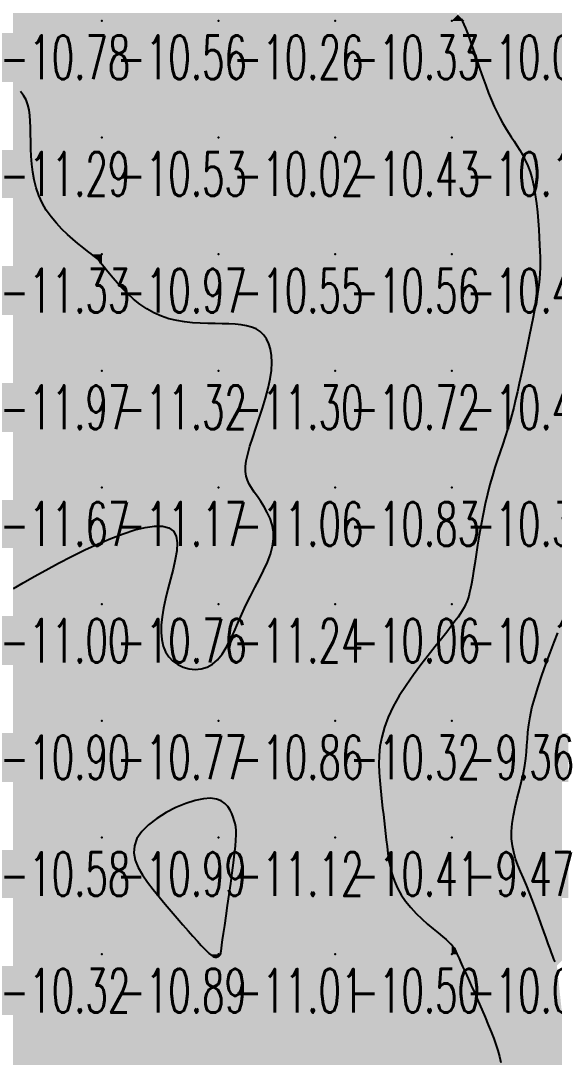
# Model space of a CAD drawing. Header units: millimetres. Extents: x 88261 to 90953, y 390274 to 392322.
# Drawn here: x 89913.3 to 89959, y 391308.4 to 391397.2 of the extents above; entities that cross this region are included whole.
import ezdxf
from ezdxf.enums import TextEntityAlignment as Align

# ---------------------------------------------------------------- set-up
doc = ezdxf.new("R2010")
doc.units = ezdxf.units.MM
doc.header["$LTSCALE"] = 25
for name, color, linetype in [('CN_03_00', 7, 'Continuous'), ('CN_04_00', 242, 'Continuous'), ('COTEAlt', 7, 'Continuous'), ('TN_COLORIAGE', 7, 'Continuous')]:
    doc.layers.add(name, color=color, linetype=linetype)
doc.styles.add('Simplex 1.0', font='Simplex.shx', dxfattribs={"width": 0.99, "height": 2.5})
doc.styles.get("Standard").update_dxf_attribs({"font": 'times.ttf'})

# ---------------------------------------------------------------- blocks, each defined once
blk = doc.blocks.new('COTE')
at = {"color": 0}
blk.add_point((0, 0), dxfattribs=at)
at = {"layer": 'COTEAlt'}
blk.add_attdef('ALT', text='', height=3.75, dxfattribs=at).set_placement((1.25, -1.25), align=Align.TOP_LEFT)

msp = doc.modelspace()

# ---------------------------------------------------------------- linework, layer by layer
at = {"layer": 'CN_03_00', "flags": 128}
for points, elevation in [([(89912.656, 391348.59), (89913.485, 391349.072), (89914.423, 391349.605), (89915.445, 391350.172), (89916.529, 391350.756), (89917.651, 391351.337), (89918.789, 391351.898), (89919.92, 391352.42), (89921.02, 391352.888), (89922.072, 391353.286), (89923.058, 391353.603), (89923.96, 391353.825), (89924.762, 391353.939), (89925.445, 391353.934), (89925.991, 391353.795), (89926.384, 391353.511), (89926.613, 391353.075), (89926.698, 391352.505), (89926.666, 391351.828), (89926.543, 391351.068), (89926.358, 391350.251), (89926.137, 391349.402), (89925.906, 391348.546), (89925.694, 391347.709), (89925.523, 391346.912), (89925.402, 391346.162), (89925.336, 391345.459), (89925.328, 391344.807), (89925.384, 391344.207), (89925.508, 391343.661), (89925.705, 391343.172), (89925.98, 391342.741), (89926.333, 391342.371), (89926.752, 391342.07), (89927.22, 391341.844), (89927.722, 391341.7), (89928.24, 391341.647), (89928.759, 391341.692), (89929.263, 391341.842), (89929.734, 391342.105), (89930.161, 391342.484), (89930.55, 391342.967), (89930.909, 391343.538), (89931.249, 391344.181), (89931.578, 391344.88), (89931.907, 391345.619), (89932.245, 391346.383), (89932.602, 391347.154), (89932.982, 391347.919), (89933.373, 391348.674), (89933.757, 391349.416), (89934.117, 391350.142), (89934.436, 391350.851), (89934.696, 391351.538), (89934.88, 391352.203), (89934.97, 391352.841), (89934.956, 391353.452), (89934.85, 391354.034), (89934.67, 391354.585), (89934.434, 391355.105), (89934.162, 391355.594), (89933.872, 391356.049), (89933.581, 391356.47), (89933.309, 391356.856), (89933.072, 391357.21), (89932.875, 391357.544), (89932.723, 391357.877), (89932.619, 391358.224), (89932.566, 391358.604), (89932.569, 391359.033), (89932.631, 391359.528), (89932.756, 391360.105), (89932.944, 391360.777), (89933.18, 391361.528), (89933.45, 391362.338), (89933.734, 391363.186), (89934.016, 391364.052), (89934.279, 391364.914), (89934.506, 391365.754), (89934.679, 391366.549), (89934.785, 391367.282), (89934.824, 391367.951), (89934.799, 391368.556), (89934.712, 391369.095), (89934.568, 391369.571), (89934.368, 391369.982), (89934.117, 391370.329), (89933.816, 391370.612), (89933.47, 391370.832), (89933.08, 391370.996), (89932.649, 391371.113), (89932.179, 391371.192), (89931.672, 391371.24), (89931.131, 391371.266), (89930.559, 391371.279), (89929.956, 391371.287), (89929.326, 391371.298), (89928.676, 391371.322), (89928.012, 391371.366), (89927.339, 391371.44), (89926.666, 391371.552), (89925.999, 391371.71), (89925.343, 391371.925), (89924.707, 391372.203), (89924.095, 391372.55), (89923.513, 391372.952), (89922.965, 391373.393), (89922.456, 391373.854), (89921.989, 391374.319), (89921.57, 391374.77), (89921.201, 391375.19), (89920.889, 391375.562), (89920.634, 391375.872), (89920.431, 391376.124), (89920.272, 391376.325), (89920.149, 391376.484), (89920.054, 391376.607), (89919.979, 391376.704), (89919.915, 391376.78), (89919.856, 391376.845), (89919.792, 391376.905), (89919.716, 391376.968), (89919.62, 391377.043), (89919.496, 391377.137), (89919.336, 391377.258), (89919.132, 391377.414), (89918.876, 391377.613), (89918.561, 391377.862), (89918.182, 391378.167), (89917.753, 391378.528), (89917.291, 391378.939), (89916.815, 391379.397), (89916.341, 391379.899), (89915.888, 391380.44), (89915.473, 391381.018), (89915.114, 391381.628), (89914.823, 391382.266), (89914.598, 391382.926), (89914.429, 391383.599), (89914.308, 391384.279), (89914.227, 391384.957), (89914.177, 391385.628), (89914.151, 391386.282), (89914.139, 391386.914), (89914.133, 391387.516), (89914.125, 391388.088), (89914.105, 391388.627), (89914.066, 391389.135), (89913.997, 391389.609), (89913.891, 391390.051), (89913.738, 391390.458), (89913.529, 391390.832), (89913.26, 391391.171)], -11), ([(89959.109, 391316.597), (89959.021, 391316.822), (89958.924, 391317.075), (89958.813, 391317.368), (89958.683, 391317.718), (89958.53, 391318.137), (89958.351, 391318.636), (89958.148, 391319.202), (89957.926, 391319.822), (89957.688, 391320.478), (89957.438, 391321.154), (89957.18, 391321.836), (89956.918, 391322.506), (89956.656, 391323.15), (89956.399, 391323.755), (89956.153, 391324.33), (89955.928, 391324.885), (89955.73, 391325.431), (89955.568, 391325.981), (89955.45, 391326.545), (89955.384, 391327.136), (89955.378, 391327.764), (89955.435, 391328.438), (89955.546, 391329.148), (89955.696, 391329.881), (89955.871, 391330.623), (89956.056, 391331.362), (89956.237, 391332.085), (89956.399, 391332.779), (89956.528, 391333.429), (89956.615, 391334.03), (89956.669, 391334.594), (89956.705, 391335.143), (89956.738, 391335.696), (89956.782, 391336.274), (89956.853, 391336.895), (89956.965, 391337.581), (89957.133, 391338.351), (89957.367, 391339.217), (89957.655, 391340.155), (89957.981, 391341.133), (89958.329, 391342.118), (89958.683, 391343.08), (89959.027, 391343.985), (89959.344, 391344.801)], -9)]:
    msp.add_lwpolyline(points, dxfattribs=dict(at, elevation=elevation))
at = {"layer": 'CN_03_00', "elevation": -11, "flags": 128}
msp.add_lwpolyline([(89930.428, 391317.263), (89930.438, 391317.308), (89930.45, 391317.39), (89930.469, 391317.529), (89930.498, 391317.743), (89930.54, 391318.05), (89930.599, 391318.471), (89930.678, 391319.024), (89930.779, 391319.719), (89930.897, 391320.529), (89931.027, 391321.419), (89931.162, 391322.355), (89931.295, 391323.301), (89931.422, 391324.222), (89931.534, 391325.083), (89931.627, 391325.848), (89931.696, 391326.492), (89931.739, 391327.026), (89931.757, 391327.468), (89931.752, 391327.838), (89931.724, 391328.157), (89931.674, 391328.443), (89931.601, 391328.716), (89931.508, 391328.995), (89931.393, 391329.295), (89931.244, 391329.602), (89931.05, 391329.899), (89930.798, 391330.167), (89930.476, 391330.386), (89930.07, 391330.54), (89929.569, 391330.609), (89928.959, 391330.574), (89928.238, 391330.424), (89927.436, 391330.165), (89926.596, 391329.814), (89925.758, 391329.384), (89924.964, 391328.888), (89924.254, 391328.343), (89923.67, 391327.761), (89923.253, 391327.157), (89923.032, 391326.544), (89922.993, 391325.924), (89923.111, 391325.299), (89923.36, 391324.671), (89923.714, 391324.042), (89924.147, 391323.411), (89924.635, 391322.782), (89925.151, 391322.155), (89925.672, 391321.534), (89926.188, 391320.925), (89926.692, 391320.336), (89927.176, 391319.777), (89927.633, 391319.256), (89928.055, 391318.781), (89928.434, 391318.36), (89928.763, 391318.003), (89929.038, 391317.714), (89929.261, 391317.489), (89929.441, 391317.319), (89929.583, 391317.196), (89929.694, 391317.112), (89929.781, 391317.059), (89929.85, 391317.028), (89929.907, 391317.012), (89929.96, 391317.003), (89930.008, 391317), (89930.053, 391317.001), (89930.094, 391317.007), (89930.133, 391317.017), (89930.169, 391317.03), (89930.203, 391317.046), (89930.235, 391317.064), (89930.266, 391317.083), (89930.295, 391317.103), (89930.322, 391317.124), (89930.347, 391317.146), (89930.37, 391317.168), (89930.389, 391317.191), (89930.406, 391317.214), (89930.418, 391317.237), (89930.428, 391317.263)], close=True, dxfattribs=at)
at = {"layer": 'CN_04_00', "elevation": -10, "flags": 128}
msp.add_lwpolyline([(89951.085, 391397.381), (89951.185, 391397.185), (89951.302, 391396.931), (89951.436, 391396.605), (89951.592, 391396.195), (89951.772, 391395.692), (89951.973, 391395.111), (89952.19, 391394.47), (89952.422, 391393.789), (89952.663, 391393.087), (89952.911, 391392.383), (89953.162, 391391.697), (89953.411, 391391.047), (89953.657, 391390.449), (89953.9, 391389.9), (89954.14, 391389.395), (89954.379, 391388.928), (89954.618, 391388.491), (89954.858, 391388.079), (89955.101, 391387.686), (89955.347, 391387.305), (89955.596, 391386.929), (89955.847, 391386.55), (89956.094, 391386.159), (89956.334, 391385.747), (89956.562, 391385.303), (89956.776, 391384.819), (89956.971, 391384.285), (89957.143, 391383.693), (89957.29, 391383.037), (89957.412, 391382.33), (89957.513, 391381.592), (89957.595, 391380.839), (89957.661, 391380.09), (89957.713, 391379.363), (89957.754, 391378.676), (89957.788, 391378.046), (89957.815, 391377.486), (89957.833, 391376.981), (89957.841, 391376.512), (89957.835, 391376.06), (89957.814, 391375.603), (89957.774, 391375.123), (89957.712, 391374.6), (89957.627, 391374.013), (89957.516, 391373.349), (89957.384, 391372.617), (89957.234, 391371.834), (89957.07, 391371.013), (89956.898, 391370.172), (89956.721, 391369.325), (89956.544, 391368.487), (89956.371, 391367.675), (89956.206, 391366.901), (89956.047, 391366.163), (89955.89, 391365.455), (89955.733, 391364.774), (89955.573, 391364.113), (89955.407, 391363.469), (89955.231, 391362.836), (89955.044, 391362.21), (89954.843, 391361.585), (89954.63, 391360.954), (89954.409, 391360.311), (89954.184, 391359.65), (89953.958, 391358.964), (89953.734, 391358.246), (89953.517, 391357.489), (89953.31, 391356.688), (89953.115, 391355.839), (89952.933, 391354.957), (89952.765, 391354.062), (89952.609, 391353.173), (89952.467, 391352.31), (89952.337, 391351.49), (89952.219, 391350.735), (89952.115, 391350.062), (89952.022, 391349.486), (89951.938, 391348.998), (89951.859, 391348.587), (89951.783, 391348.238), (89951.706, 391347.939), (89951.624, 391347.675), (89951.534, 391347.435), (89951.432, 391347.205), (89951.315, 391346.972), (89951.175, 391346.725), (89951.002, 391346.451), (89950.79, 391346.139), (89950.528, 391345.778), (89950.209, 391345.355), (89949.824, 391344.86), (89949.365, 391344.281), (89948.828, 391343.611), (89948.233, 391342.861), (89947.603, 391342.047), (89946.964, 391341.184), (89946.34, 391340.289), (89945.755, 391339.377), (89945.233, 391338.464), (89944.8, 391337.566), (89944.472, 391336.695), (89944.242, 391335.856), (89944.097, 391335.049), (89944.021, 391334.273), (89944.001, 391333.531), (89944.023, 391332.821), (89944.072, 391332.144), (89944.135, 391331.502), (89944.199, 391330.893), (89944.263, 391330.312), (89944.326, 391329.753), (89944.389, 391329.208), (89944.451, 391328.67), (89944.514, 391328.134), (89944.576, 391327.592), (89944.639, 391327.038), (89944.704, 391326.468), (89944.777, 391325.883), (89944.869, 391325.288), (89944.988, 391324.689), (89945.143, 391324.089), (89945.343, 391323.493), (89945.597, 391322.907), (89945.913, 391322.334), (89946.297, 391321.779), (89946.734, 391321.247), (89947.206, 391320.741), (89947.695, 391320.266), (89948.183, 391319.826), (89948.651, 391319.425), (89949.081, 391319.068), (89949.455, 391318.758), (89949.76, 391318.497), (89949.998, 391318.283), (89950.18, 391318.108), (89950.314, 391317.967), (89950.41, 391317.855), (89950.475, 391317.764), (89950.519, 391317.69), (89950.551, 391317.627), (89950.579, 391317.566), (89950.609, 391317.498), (89950.648, 391317.408), (89950.702, 391317.285), (89950.776, 391317.116), (89950.877, 391316.887), (89951.011, 391316.587), (89951.183, 391316.202), (89951.397, 391315.726), (89951.648, 391315.17), (89951.924, 391314.553), (89952.218, 391313.894), (89952.521, 391313.211), (89952.822, 391312.522), (89953.113, 391311.845), (89953.385, 391311.199), (89953.63, 391310.596), (89953.848, 391310.033), (89954.039, 391309.497), (89954.206, 391308.98), (89954.348, 391308.472), (89954.466, 391307.961)], dxfattribs=at)
at = {"layer": 'TN_COLORIAGE', "color": 191}
for points in [[(89910.249, 391397.239, -10.351), (89920.249, 391397.239, -10.351), (89920.249, 391407.239, -10.351)], [(89910.249, 391407.239, -10.351), (89910.249, 391397.239, -10.351), (89920.249, 391407.239, -10.351)], [(89920.249, 391397.239, -10.121), (89930.249, 391397.239, -10.121), (89930.249, 391407.239, -10.121)], [(89920.249, 391407.239, -10.121), (89920.249, 391397.239, -10.121), (89930.249, 391407.239, -10.121)], [(89930.249, 391397.239, -10), (89939.761, 391406.751, -10), (89930.249, 391407.239, -10), (89939.249, 391407.239, -10)], [(89940.249, 391397.239, -10), (89940.249, 391406.844, -10), (89930.249, 391397.239, -10), (89939.761, 391406.751, -10)], [(89945.879, 391402.87, -10.327), (89940.249, 391406.844, -10.327), (89940.249, 391397.239, -10.327)], [(89940.249, 391397.239, -10), (89945.879, 391402.87, -10), (89950.249, 391397.239, -10), (89950.249, 391398.791, -10)], [(89950.772, 391397.763, -10.047), (89950.249, 391398.791, -10.047), (89950.249, 391397.239, -10.047)], [(89950.772, 391397.763, -10.047), (89951.331, 391397.239, -10.047), (89950.249, 391397.239, -10.047)], [(89910.249, 391392.932, -10.555), (89914.214, 391391.205, -10.555), (89910.249, 391397.239, -10.555), (89920.249, 391397.239, -10.555)], [(89914.214, 391391.205, -10.528), (89914.072, 391387.239, -10.528), (89920.249, 391397.239, -10.528), (89920.249, 391387.239, -10.528)], [(89920.249, 391387.239, -10.262), (89930.249, 391387.239, -10.262), (89930.249, 391397.239, -10.262)], [(89920.249, 391397.239, -10.262), (89920.249, 391387.239, -10.262), (89930.249, 391397.239, -10.262)], [(89930.249, 391397.239, -10.327), (89930.249, 391387.239, -10.327), (89940.249, 391397.239, -10.327)], [(89930.249, 391387.239, -10.327), (89940.249, 391387.239, -10.327), (89940.249, 391397.239, -10.327)], [(89940.249, 391397.239, -10.047), (89940.249, 391387.239, -10.047), (89950.249, 391397.239, -10.047)], [(89940.249, 391387.239, -10.047), (89950.249, 391387.239, -10.047), (89950.249, 391397.239, -10.047)], [(89950.249, 391387.239, -10), (89953.46, 391390.451, -10), (89950.249, 391397.239, -10), (89951.331, 391397.239, -10)], [(89953.46, 391390.451, -10.182), (89955.298, 391387.239, -10.182), (89950.249, 391387.239, -10.182)], [(89914.072, 391387.239, -10.528), (89914.332, 391381.323, -10.528), (89920.249, 391387.239, -10.528)], [(89919.283, 391377.239, -10.528), (89914.332, 391381.323, -10.528), (89920.249, 391377.239, -10.528), (89920.249, 391387.239, -10.528)], [(89920.249, 391377.239, -10.02), (89930.249, 391377.239, -10.02), (89930.249, 391387.239, -10.02)], [(89920.249, 391387.239, -10.02), (89920.249, 391377.239, -10.02), (89930.249, 391387.239, -10.02)], [(89930.249, 391387.239, -10.426), (89930.249, 391377.239, -10.426), (89940.249, 391387.239, -10.426)], [(89930.249, 391377.239, -10.426), (89940.249, 391377.239, -10.426), (89940.249, 391387.239, -10.426)], [(89940.249, 391387.239, -10.182), (89940.249, 391377.239, -10.182), (89950.249, 391387.239, -10.182)], [(89940.249, 391377.239, -10.182), (89950.249, 391377.239, -10.182), (89950.249, 391387.239, -10.182)], [(89950.249, 391377.239, -10), (89957.429, 391384.419, -10), (89950.249, 391387.239, -10), (89955.298, 391387.239, -10)], [(89957.429, 391384.419, -10.454), (89957.847, 391377.239, -10.454), (89950.249, 391377.239, -10.454)], [(89919.283, 391377.239, -10.965), (89919.901, 391376.891, -10.965), (89920.249, 391377.239, -10.965)], [(89920.249, 391376.263, -10.965), (89919.901, 391376.891, -10.965), (89920.249, 391377.239, -10.965)], [(89920.249, 391376.263, -10.553), (89924.435, 391371.426, -10.553), (89920.249, 391377.239, -10.553), (89930.249, 391377.239, -10.553)], [(89930.249, 391371.25, -10.553), (89924.435, 391371.426, -10.553), (89930.249, 391377.239, -10.553)], [(89934.304, 391371.295, -10.553), (89930.249, 391371.25, -10.553), (89940.249, 391377.239, -10.553), (89930.249, 391377.239, -10.553)], [(89935.43, 391367.239, -10.561), (89934.304, 391371.295, -10.561), (89940.249, 391367.239, -10.561), (89940.249, 391377.239, -10.561)], [(89940.249, 391377.239, -10.454), (89940.249, 391367.239, -10.454), (89950.249, 391377.239, -10.454)], [(89940.249, 391367.239, -10.454), (89950.249, 391367.239, -10.454), (89950.249, 391377.239, -10.454)], [(89950.249, 391367.239, -10), (89957.909, 391374.9, -10), (89950.249, 391377.239, -10), (89957.847, 391377.239, -10)], [(89956.278, 391367.239, -10.47), (89957.909, 391374.9, -10.47), (89950.249, 391367.239, -10.47)], [(89932.048, 391359.038, -10.721), (89935.43, 391367.239, -10.721), (89940.249, 391367.239, -10.721)], [(89932.914, 391357.239, -10.721), (89932.048, 391359.038, -10.721), (89940.249, 391357.239, -10.721), (89940.249, 391367.239, -10.721)], [(89940.249, 391367.239, -10.47), (89940.249, 391357.239, -10.47), (89950.249, 391367.239, -10.47)], [(89940.249, 391357.239, -10.47), (89950.249, 391357.239, -10.47), (89950.249, 391367.239, -10.47)], [(89950.249, 391367.239, -10), (89956.278, 391367.239, -10), (89950.249, 391357.239, -10), (89955.205, 391362.195, -10)], [(89953.168, 391357.239, -10.304), (89955.205, 391362.195, -10.304), (89950.249, 391357.239, -10.304)], [(89936.152, 391353.142, -10.062), (89932.303, 391347.239, -10.062), (89940.249, 391357.239, -10.062), (89940.249, 391347.239, -10.062)], [(89932.914, 391357.239, -10.832), (89936.152, 391353.142, -10.832), (89940.249, 391357.239, -10.832)], [(89940.249, 391357.239, -10.304), (89940.249, 391347.239, -10.304), (89950.249, 391357.239, -10.304)], [(89940.249, 391347.239, -10.304), (89950.249, 391347.239, -10.304), (89950.249, 391357.239, -10.304)], [(89950.249, 391357.239, -10), (89953.168, 391357.239, -10), (89950.249, 391347.239, -10), (89951.982, 391348.973, -10)], [(89928.211, 391355.202, -10.761), (89925.212, 391347.239, -10.761), (89920.249, 391347.239, -10.761)], [(89928.211, 391355.202, -10.761), (89920.249, 391353.02, -10.761), (89920.249, 391347.239, -10.761)], [(89910.312, 391347.239, -10.761), (89920.249, 391353.02, -10.761), (89920.249, 391347.239, -10.761)], [(89951.591, 391347.239, -10.155), (89951.982, 391348.973, -10.155), (89950.249, 391347.239, -10.155)], [(89910.249, 391337.239, -10.761), (89920.249, 391337.239, -10.761), (89920.249, 391347.239, -10.761)], [(89910.249, 391347.095, -10.761), (89910.312, 391347.239, -10.761), (89910.249, 391337.239, -10.761), (89920.249, 391347.239, -10.761)], [(89925.105, 391342.095, -10.761), (89925.212, 391347.239, -10.761), (89920.249, 391337.239, -10.761), (89920.249, 391347.239, -10.761)], [(89930.249, 391340.824, -10.062), (89932.303, 391347.239, -10.062), (89930.249, 391337.239, -10.062), (89940.249, 391347.239, -10.062)], [(89930.249, 391337.239, -10.062), (89940.249, 391337.239, -10.062), (89940.249, 391347.239, -10.062)], [(89940.249, 391347.239, -10.155), (89940.249, 391337.239, -10.155), (89950.249, 391347.239, -10.155)], [(89940.249, 391337.239, -10), (89943.601, 391337.239, -10), (89950.249, 391347.239, -10), (89950.249, 391345.302, -10)], [(89951.591, 391347.239, -10.155), (89950.249, 391345.302, -10.155), (89950.249, 391347.239, -10.155)], [(89930.249, 391340.824, -10.771), (89925.105, 391342.095, -10.771), (89930.249, 391337.239, -10.771), (89920.249, 391337.239, -10.771)], [(89910.249, 391327.239, -10.771), (89920.249, 391327.239, -10.771), (89920.249, 391337.239, -10.771)], [(89910.249, 391337.239, -10.771), (89910.249, 391327.239, -10.771), (89920.249, 391337.239, -10.771)], [(89921.036, 391327.239, -10.865), (89930.249, 391331.873, -10.865), (89920.249, 391327.239, -10.865), (89930.249, 391337.239, -10.865)], [(89920.249, 391337.239, -10.865), (89920.249, 391327.239, -10.865), (89930.249, 391337.239, -10.865)], [(89930.249, 391331.873, -10.325), (89931.724, 391328.715, -10.325), (89930.249, 391337.239, -10.325), (89940.249, 391337.239, -10.325)], [(89931.904, 391327.239, -10.325), (89931.724, 391328.715, -10.325), (89940.249, 391327.239, -10.325), (89940.249, 391337.239, -10.325)], [(89940.249, 391327.239, -10), (89944.143, 391331.134, -10), (89940.249, 391337.239, -10), (89943.601, 391337.239, -10)], [(89944.143, 391331.134, -10.41), (89944.636, 391327.239, -10.41), (89940.249, 391327.239, -10.41)], [(89910.249, 391317.239, -10.99), (89920.249, 391317.239, -10.99), (89920.249, 391327.239, -10.99)], [(89910.249, 391327.239, -10.99), (89910.249, 391317.239, -10.99), (89920.249, 391327.239, -10.99)], [(89921.036, 391327.239, -10.889), (89925.123, 391322.114, -10.889), (89920.249, 391327.239, -10.889), (89920.249, 391317.239, -10.889)], [(89930.426, 391317.417, -10.41), (89931.904, 391327.239, -10.41), (89940.249, 391327.239, -10.41)], [(89930.459, 391317.239, -10.41), (89930.426, 391317.417, -10.41), (89940.249, 391317.239, -10.41), (89940.249, 391327.239, -10.41)], [(89940.249, 391317.239, -10), (89945.149, 391322.139, -10), (89940.249, 391327.239, -10), (89944.636, 391327.239, -10)], [(89929.376, 391317.239, -10.889), (89925.123, 391322.114, -10.889), (89920.249, 391317.239, -10.889)], [(89940.249, 391317.239, -10), (89945.149, 391322.139, -10), (89950.249, 391317.239, -10), (89950.249, 391318.207, -10)], [(89950.588, 391317.578, -10.056), (89950.249, 391318.207, -10.056), (89950.249, 391317.239, -10.056)], [(89950.588, 391317.578, -10.056), (89950.705, 391317.239, -10.056), (89950.249, 391317.239, -10.056)], [(89910.249, 391307.239, -10.889), (89920.249, 391307.239, -10.889), (89920.249, 391317.239, -10.889)], [(89910.249, 391317.239, -10.889), (89910.249, 391307.239, -10.889), (89920.249, 391317.239, -10.889)], [(89929.376, 391317.239, -10.648), (89929.955, 391316.946, -10.648), (89920.249, 391317.239, -10.648), (89920.249, 391307.239, -10.648)], [(89929.955, 391316.946, -10.452), (89930.249, 391317.049, -10.452), (89920.249, 391307.239, -10.452), (89930.249, 391307.239, -10.452)], [(89930.459, 391317.239, -10.452), (89930.249, 391317.049, -10.452), (89940.249, 391317.239, -10.452), (89930.249, 391307.239, -10.452)], [(89930.249, 391307.239, -10.505), (89940.249, 391307.239, -10.505), (89940.249, 391317.239, -10.505)], [(89940.249, 391317.239, -10.056), (89940.249, 391307.239, -10.056), (89950.249, 391317.239, -10.056)], [(89940.249, 391307.239, -10.056), (89950.249, 391307.239, -10.056), (89950.249, 391317.239, -10.056)], [(89950.249, 391307.239, -10), (89953.688, 391310.678, -10), (89950.249, 391317.239, -10), (89950.705, 391317.239, -10)], [(89953.688, 391310.678, -10.616), (89954.853, 391307.239, -10.616), (89950.249, 391307.239, -10.616)]]:
    msp.add_solid(points, dxfattribs=at)
at = {"layer": 'TN_COLORIAGE', "color": 181}
for points in [[(89951.331, 391397.239, -9.156), (89950.772, 391397.763, -9.156), (89960.249, 391397.239, -9.156), (89960.249, 391407.239, -9.156)], [(89951.331, 391397.239, -9.616), (89953.46, 391390.451, -9.616), (89960.249, 391397.239, -9.616)], [(89955.298, 391387.239, -9.616), (89953.46, 391390.451, -9.616), (89960.249, 391387.239, -9.616), (89960.249, 391397.239, -9.616)], [(89955.298, 391387.239, -9.822), (89957.429, 391384.419, -9.822), (89960.249, 391387.239, -9.822)], [(89957.847, 391377.239, -9.822), (89957.429, 391384.419, -9.822), (89960.249, 391377.239, -9.822), (89960.249, 391387.239, -9.822)], [(89957.909, 391374.9, -9.691), (89956.278, 391367.239, -9.691), (89960.249, 391377.239, -9.691), (89960.249, 391367.239, -9.691)], [(89957.847, 391377.239, -9.857), (89957.909, 391374.9, -9.857), (89960.249, 391377.239, -9.857)], [(89955.205, 391362.195, -9.263), (89953.168, 391357.239, -9.263), (89960.249, 391367.239, -9.263), (89960.249, 391357.239, -9.263)], [(89955.205, 391362.195, -9.691), (89956.278, 391367.239, -9.691), (89960.249, 391367.239, -9.691)], [(89951.982, 391348.973, -9.003), (89951.591, 391347.239, -9.003), (89960.249, 391357.239, -9.003), (89960.249, 391347.239, -9.003)], [(89951.982, 391348.973, -9.263), (89953.168, 391357.239, -9.263), (89960.249, 391357.239, -9.263)], [(89950.249, 391345.302, -9.003), (89951.591, 391347.239, -9.003), (89950.249, 391337.239, -9.003), (89960.249, 391347.239, -9.003)], [(89950.249, 391337.239, -9), (89956.379, 391337.239, -9), (89960.249, 391347.239, -9), (89960.249, 391347.127, -9)], [(89950.249, 391345.302, -9.357), (89943.601, 391337.239, -9.357), (89950.249, 391337.239, -9.357)], [(89943.601, 391337.239, -9.357), (89944.143, 391331.134, -9.357), (89950.249, 391337.239, -9.357)], [(89944.636, 391327.239, -9.357), (89944.143, 391331.134, -9.357), (89950.249, 391327.239, -9.357), (89950.249, 391337.239, -9.357)], [(89950.249, 391327.239, -9), (89957.034, 391334.024, -9), (89950.249, 391337.239, -9), (89956.379, 391337.239, -9)], [(89954.654, 391327.239, -9.475), (89957.034, 391334.024, -9.475), (89950.249, 391327.239, -9.475)], [(89944.636, 391327.239, -9.475), (89945.149, 391322.139, -9.475), (89950.249, 391327.239, -9.475)], [(89950.249, 391318.207, -9.475), (89945.149, 391322.139, -9.475), (89950.249, 391327.239, -9.475)], [(89950.249, 391318.207, -9), (89950.588, 391317.578, -9), (89950.249, 391327.239, -9), (89956.615, 391323.605, -9)], [(89956.615, 391323.605, -9.475), (89954.654, 391327.239, -9.475), (89950.249, 391327.239, -9.475)], [(89950.705, 391317.239, -9), (89958.824, 391317.239, -9), (89950.588, 391317.578, -9), (89956.615, 391323.605, -9)], [(89950.705, 391317.239, -9), (89953.688, 391310.678, -9), (89958.824, 391317.239, -9), (89959.269, 391316.26, -9)], [(89954.853, 391307.239, -9), (89953.688, 391310.678, -9), (89960.249, 391307.239, -9), (89959.269, 391316.26, -9)]]:
    msp.add_solid(points, dxfattribs=at)
at = {"layer": 'TN_COLORIAGE', "color": 201}
for points in [[(89914.214, 391391.205, -11.292), (89910.249, 391392.932, -11.292), (89910.249, 391387.239, -11.292)], [(89914.072, 391387.239, -11.292), (89914.214, 391391.205, -11.292), (89910.249, 391387.239, -11.292)], [(89910.249, 391377.239, -11), (89914.332, 391381.323, -11), (89910.249, 391387.239, -11), (89914.072, 391387.239, -11)], [(89914.332, 391381.323, -11.326), (89919.283, 391377.239, -11.326), (89910.249, 391377.239, -11.326)], [(89910.249, 391367.239, -11), (89919.901, 391376.891, -11), (89910.249, 391377.239, -11), (89919.283, 391377.239, -11)], [(89910.249, 391367.239, -11), (89919.901, 391376.891, -11), (89920.249, 391367.239, -11), (89920.249, 391376.263, -11)], [(89924.435, 391371.426, -11.322), (89920.249, 391376.263, -11.322), (89920.249, 391367.239, -11.322)], [(89920.249, 391367.239, -11), (89924.435, 391371.426, -11), (89930.249, 391367.239, -11), (89930.249, 391371.25, -11)], [(89930.249, 391371.25, -11.3), (89934.304, 391371.295, -11.3), (89930.249, 391367.239, -11.3)], [(89934.304, 391371.295, -11.3), (89935.43, 391367.239, -11.3), (89930.249, 391367.239, -11.3)], [(89910.249, 391357.239, -11.322), (89920.249, 391357.239, -11.322), (89920.249, 391367.239, -11.322)], [(89910.249, 391367.239, -11.322), (89910.249, 391357.239, -11.322), (89920.249, 391367.239, -11.322)], [(89920.249, 391357.239, -11.3), (89930.249, 391357.239, -11.3), (89930.249, 391367.239, -11.3)], [(89920.249, 391367.239, -11.3), (89920.249, 391357.239, -11.3), (89930.249, 391367.239, -11.3)], [(89930.249, 391367.239, -11), (89935.43, 391367.239, -11), (89930.249, 391357.239, -11), (89932.048, 391359.038, -11)], [(89932.048, 391359.038, -11.061), (89932.914, 391357.239, -11.061), (89930.249, 391357.239, -11.061)], [(89920.249, 391357.239, -11), (89920.249, 391353.02, -11), (89910.249, 391347.239, -11), (89910.312, 391347.239, -11)], [(89910.249, 391357.239, -11.174), (89910.249, 391347.239, -11.174), (89920.249, 391357.239, -11.174)], [(89920.249, 391357.239, -11), (89920.249, 391353.02, -11), (89930.249, 391357.239, -11), (89928.211, 391355.202, -11)], [(89930.249, 391347.239, -11), (89925.212, 391347.239, -11), (89930.249, 391357.239, -11), (89928.211, 391355.202, -11)], [(89930.249, 391347.239, -11), (89936.152, 391353.142, -11), (89930.249, 391357.239, -11), (89932.914, 391357.239, -11)], [(89932.303, 391347.239, -11.242), (89936.152, 391353.142, -11.242), (89930.249, 391347.239, -11.242)], [(89925.105, 391342.095, -11.242), (89930.249, 391340.824, -11.242), (89930.249, 391347.239, -11.242)], [(89925.212, 391347.239, -11.242), (89925.105, 391342.095, -11.242), (89930.249, 391347.239, -11.242)], [(89932.303, 391347.239, -11.242), (89930.249, 391340.824, -11.242), (89930.249, 391347.239, -11.242)], [(89930.249, 391331.873, -11.117), (89921.036, 391327.239, -11.117), (89930.249, 391327.239, -11.117)], [(89931.724, 391328.715, -11.117), (89930.249, 391331.873, -11.117), (89930.249, 391327.239, -11.117)], [(89931.724, 391328.715, -11.117), (89931.904, 391327.239, -11.117), (89930.249, 391327.239, -11.117)], [(89925.123, 391322.114, -11.117), (89921.036, 391327.239, -11.117), (89930.249, 391327.239, -11.117)], [(89930.249, 391327.239, -11), (89925.123, 391322.114, -11), (89930.249, 391317.239, -11), (89929.376, 391317.239, -11)], [(89930.249, 391327.239, -11), (89931.904, 391327.239, -11), (89930.249, 391317.239, -11), (89930.426, 391317.417, -11)], [(89930.426, 391317.417, -11.011), (89930.459, 391317.239, -11.011), (89930.249, 391317.239, -11.011)], [(89929.955, 391316.946, -11.011), (89929.376, 391317.239, -11.011), (89930.249, 391317.239, -11.011)], [(89930.249, 391317.049, -11.011), (89929.955, 391316.946, -11.011), (89930.249, 391317.239, -11.011)], [(89930.249, 391317.049, -11.011), (89930.459, 391317.239, -11.011), (89930.249, 391317.239, -11.011)]]:
    msp.add_solid(points, dxfattribs=at)
at = {"layer": 'TN_COLORIAGE', "color": 171}
for points in [[(89960.249, 391347.127, -8.775), (89956.379, 391337.239, -8.775), (89960.249, 391337.239, -8.775)], [(89957.034, 391334.024, -8.397), (89954.654, 391327.239, -8.397), (89960.249, 391337.239, -8.397), (89960.249, 391327.239, -8.397)], [(89956.379, 391337.239, -8.775), (89957.034, 391334.024, -8.775), (89960.249, 391337.239, -8.775)], [(89954.654, 391327.239, -8.397), (89956.615, 391323.605, -8.397), (89960.249, 391327.239, -8.397)], [(89958.824, 391317.239, -8.397), (89956.615, 391323.605, -8.397), (89960.249, 391317.239, -8.397), (89960.249, 391327.239, -8.397)], [(89958.824, 391317.239, -8.825), (89959.269, 391316.26, -8.825), (89960.249, 391317.239, -8.825)]]:
    msp.add_solid(points, dxfattribs=at)

# ---------------------------------------------------------------- block references
at = {"layer": 'COTEAlt'}
ref = msp.add_blockref('COTE', (89910.249, 391397.239), dxfattribs=at)
ref.add_attrib('ALT', '-10.78', dxfattribs={"height": 3.75, "style": 'Simplex 1.0', "width": 0.6}).set_placement((89911.499, 391395.989), align=Align.TOP_LEFT)
ref = msp.add_blockref('COTE', (89920.249, 391397.239), dxfattribs=at)
ref.add_attrib('ALT', '-10.56', dxfattribs={"height": 3.75, "style": 'Simplex 1.0', "width": 0.6}).set_placement((89921.499, 391395.989), align=Align.TOP_LEFT)
ref = msp.add_blockref('COTE', (89930.249, 391397.239), dxfattribs=at)
ref.add_attrib('ALT', '-10.26', dxfattribs={"height": 3.75, "style": 'Simplex 1.0', "width": 0.6}).set_placement((89931.499, 391395.989), align=Align.TOP_LEFT)
ref = msp.add_blockref('COTE', (89940.249, 391397.239), dxfattribs=at)
ref.add_attrib('ALT', '-10.33', dxfattribs={"height": 3.75, "style": 'Simplex 1.0', "width": 0.6}).set_placement((89941.499, 391395.989), align=Align.TOP_LEFT)
ref = msp.add_blockref('COTE', (89950.249, 391397.239), dxfattribs=at)
ref.add_attrib('ALT', '-10.05', dxfattribs={"height": 3.75, "style": 'Simplex 1.0', "width": 0.6}).set_placement((89951.499, 391395.989), align=Align.TOP_LEFT)
ref = msp.add_blockref('COTE', (89910.249, 391387.239), dxfattribs=at)
ref.add_attrib('ALT', '-11.29', dxfattribs={"height": 3.75, "style": 'Simplex 1.0', "width": 0.6}).set_placement((89911.499, 391385.989), align=Align.TOP_LEFT)
ref = msp.add_blockref('COTE', (89920.249, 391387.239), dxfattribs=at)
ref.add_attrib('ALT', '-10.53', dxfattribs={"height": 3.75, "style": 'Simplex 1.0', "width": 0.6}).set_placement((89921.499, 391385.989), align=Align.TOP_LEFT)
ref = msp.add_blockref('COTE', (89930.249, 391387.239), dxfattribs=at)
ref.add_attrib('ALT', '-10.02', dxfattribs={"height": 3.75, "style": 'Simplex 1.0', "width": 0.6}).set_placement((89931.499, 391385.989), align=Align.TOP_LEFT)
ref = msp.add_blockref('COTE', (89940.249, 391387.239), dxfattribs=at)
ref.add_attrib('ALT', '-10.43', dxfattribs={"height": 3.75, "style": 'Simplex 1.0', "width": 0.6}).set_placement((89941.499, 391385.989), align=Align.TOP_LEFT)
ref = msp.add_blockref('COTE', (89950.249, 391387.239), dxfattribs=at)
ref.add_attrib('ALT', '-10.18', dxfattribs={"height": 3.75, "style": 'Simplex 1.0', "width": 0.6}).set_placement((89951.499, 391385.989), align=Align.TOP_LEFT)
ref = msp.add_blockref('COTE', (89910.249, 391377.239), dxfattribs=at)
ref.add_attrib('ALT', '-11.33', dxfattribs={"height": 3.75, "style": 'Simplex 1.0', "width": 0.6}).set_placement((89911.499, 391375.989), align=Align.TOP_LEFT)
ref = msp.add_blockref('COTE', (89920.249, 391377.239), dxfattribs=at)
ref.add_attrib('ALT', '-10.97', dxfattribs={"height": 3.75, "style": 'Simplex 1.0', "width": 0.6}).set_placement((89921.499, 391375.989), align=Align.TOP_LEFT)
ref = msp.add_blockref('COTE', (89930.249, 391377.239), dxfattribs=at)
ref.add_attrib('ALT', '-10.55', dxfattribs={"height": 3.75, "style": 'Simplex 1.0', "width": 0.6}).set_placement((89931.499, 391375.989), align=Align.TOP_LEFT)
ref = msp.add_blockref('COTE', (89940.249, 391377.239), dxfattribs=at)
ref.add_attrib('ALT', '-10.56', dxfattribs={"height": 3.75, "style": 'Simplex 1.0', "width": 0.6}).set_placement((89941.499, 391375.989), align=Align.TOP_LEFT)
ref = msp.add_blockref('COTE', (89950.249, 391377.239), dxfattribs=at)
ref.add_attrib('ALT', '-10.45', dxfattribs={"height": 3.75, "style": 'Simplex 1.0', "width": 0.6}).set_placement((89951.499, 391375.989), align=Align.TOP_LEFT)
ref = msp.add_blockref('COTE', (89910.249, 391367.239), dxfattribs=at)
ref.add_attrib('ALT', '-11.97', dxfattribs={"height": 3.75, "style": 'Simplex 1.0', "width": 0.6}).set_placement((89911.499, 391365.989), align=Align.TOP_LEFT)
ref = msp.add_blockref('COTE', (89920.249, 391367.239), dxfattribs=at)
ref.add_attrib('ALT', '-11.32', dxfattribs={"height": 3.75, "style": 'Simplex 1.0', "width": 0.6}).set_placement((89921.499, 391365.989), align=Align.TOP_LEFT)
ref = msp.add_blockref('COTE', (89930.249, 391367.239), dxfattribs=at)
ref.add_attrib('ALT', '-11.30', dxfattribs={"height": 3.75, "style": 'Simplex 1.0', "width": 0.6}).set_placement((89931.499, 391365.989), align=Align.TOP_LEFT)
ref = msp.add_blockref('COTE', (89940.249, 391367.239), dxfattribs=at)
ref.add_attrib('ALT', '-10.72', dxfattribs={"height": 3.75, "style": 'Simplex 1.0', "width": 0.6}).set_placement((89941.499, 391365.989), align=Align.TOP_LEFT)
ref = msp.add_blockref('COTE', (89950.249, 391367.239), dxfattribs=at)
ref.add_attrib('ALT', '-10.47', dxfattribs={"height": 3.75, "style": 'Simplex 1.0', "width": 0.6}).set_placement((89951.499, 391365.989), align=Align.TOP_LEFT)
ref = msp.add_blockref('COTE', (89910.249, 391357.239), dxfattribs=at)
ref.add_attrib('ALT', '-11.67', dxfattribs={"height": 3.75, "style": 'Simplex 1.0', "width": 0.6}).set_placement((89911.499, 391355.989), align=Align.TOP_LEFT)
ref = msp.add_blockref('COTE', (89920.249, 391357.239), dxfattribs=at)
ref.add_attrib('ALT', '-11.17', dxfattribs={"height": 3.75, "style": 'Simplex 1.0', "width": 0.6}).set_placement((89921.499, 391355.989), align=Align.TOP_LEFT)
ref = msp.add_blockref('COTE', (89930.249, 391357.239), dxfattribs=at)
ref.add_attrib('ALT', '-11.06', dxfattribs={"height": 3.75, "style": 'Simplex 1.0', "width": 0.6}).set_placement((89931.499, 391355.989), align=Align.TOP_LEFT)
ref = msp.add_blockref('COTE', (89940.249, 391357.239), dxfattribs=at)
ref.add_attrib('ALT', '-10.83', dxfattribs={"height": 3.75, "style": 'Simplex 1.0', "width": 0.6}).set_placement((89941.499, 391355.989), align=Align.TOP_LEFT)
ref = msp.add_blockref('COTE', (89950.249, 391357.239), dxfattribs=at)
ref.add_attrib('ALT', '-10.30', dxfattribs={"height": 3.75, "style": 'Simplex 1.0', "width": 0.6}).set_placement((89951.499, 391355.989), align=Align.TOP_LEFT)
ref = msp.add_blockref('COTE', (89910.249, 391347.239), dxfattribs=at)
ref.add_attrib('ALT', '-11.00', dxfattribs={"height": 3.75, "style": 'Simplex 1.0', "width": 0.6}).set_placement((89911.499, 391345.989), align=Align.TOP_LEFT)
ref = msp.add_blockref('COTE', (89920.249, 391347.239), dxfattribs=at)
ref.add_attrib('ALT', '-10.76', dxfattribs={"height": 3.75, "style": 'Simplex 1.0', "width": 0.6}).set_placement((89921.499, 391345.989), align=Align.TOP_LEFT)
ref = msp.add_blockref('COTE', (89930.249, 391347.239), dxfattribs=at)
ref.add_attrib('ALT', '-11.24', dxfattribs={"height": 3.75, "style": 'Simplex 1.0', "width": 0.6}).set_placement((89931.499, 391345.989), align=Align.TOP_LEFT)
ref = msp.add_blockref('COTE', (89940.249, 391347.239), dxfattribs=at)
ref.add_attrib('ALT', '-10.06', dxfattribs={"height": 3.75, "style": 'Simplex 1.0', "width": 0.6}).set_placement((89941.499, 391345.989), align=Align.TOP_LEFT)
ref = msp.add_blockref('COTE', (89950.249, 391347.239), dxfattribs=at)
ref.add_attrib('ALT', '-10.15', dxfattribs={"height": 3.75, "style": 'Simplex 1.0', "width": 0.6}).set_placement((89951.499, 391345.989), align=Align.TOP_LEFT)
ref = msp.add_blockref('COTE', (89910.249, 391337.239), dxfattribs=at)
ref.add_attrib('ALT', '-10.90', dxfattribs={"height": 3.75, "style": 'Simplex 1.0', "width": 0.6}).set_placement((89911.499, 391335.989), align=Align.TOP_LEFT)
ref = msp.add_blockref('COTE', (89920.249, 391337.239), dxfattribs=at)
ref.add_attrib('ALT', '-10.77', dxfattribs={"height": 3.75, "style": 'Simplex 1.0', "width": 0.6}).set_placement((89921.499, 391335.989), align=Align.TOP_LEFT)
ref = msp.add_blockref('COTE', (89930.249, 391337.239), dxfattribs=at)
ref.add_attrib('ALT', '-10.86', dxfattribs={"height": 3.75, "style": 'Simplex 1.0', "width": 0.6}).set_placement((89931.499, 391335.989), align=Align.TOP_LEFT)
ref = msp.add_blockref('COTE', (89940.249, 391337.239), dxfattribs=at)
ref.add_attrib('ALT', '-10.32', dxfattribs={"height": 3.75, "style": 'Simplex 1.0', "width": 0.6}).set_placement((89941.499, 391335.989), align=Align.TOP_LEFT)
ref = msp.add_blockref('COTE', (89950.249, 391337.239), dxfattribs=at)
ref.add_attrib('ALT', '-9.36', dxfattribs={"height": 3.75, "style": 'Simplex 1.0', "width": 0.6}).set_placement((89951.499, 391335.989), align=Align.TOP_LEFT)
ref = msp.add_blockref('COTE', (89910.249, 391327.239), dxfattribs=at)
ref.add_attrib('ALT', '-10.58', dxfattribs={"height": 3.75, "style": 'Simplex 1.0', "width": 0.6}).set_placement((89911.499, 391325.989), align=Align.TOP_LEFT)
ref = msp.add_blockref('COTE', (89920.249, 391327.239), dxfattribs=at)
ref.add_attrib('ALT', '-10.99', dxfattribs={"height": 3.75, "style": 'Simplex 1.0', "width": 0.6}).set_placement((89921.499, 391325.989), align=Align.TOP_LEFT)
ref = msp.add_blockref('COTE', (89930.249, 391327.239), dxfattribs=at)
ref.add_attrib('ALT', '-11.12', dxfattribs={"height": 3.75, "style": 'Simplex 1.0', "width": 0.6}).set_placement((89931.499, 391325.989), align=Align.TOP_LEFT)
ref = msp.add_blockref('COTE', (89940.249, 391327.239), dxfattribs=at)
ref.add_attrib('ALT', '-10.41', dxfattribs={"height": 3.75, "style": 'Simplex 1.0', "width": 0.6}).set_placement((89941.499, 391325.989), align=Align.TOP_LEFT)
ref = msp.add_blockref('COTE', (89950.249, 391327.239), dxfattribs=at)
ref.add_attrib('ALT', '-9.47', dxfattribs={"height": 3.75, "style": 'Simplex 1.0', "width": 0.6}).set_placement((89951.499, 391325.989), align=Align.TOP_LEFT)
ref = msp.add_blockref('COTE', (89910.249, 391317.239), dxfattribs=at)
ref.add_attrib('ALT', '-10.32', dxfattribs={"height": 3.75, "style": 'Simplex 1.0', "width": 0.6}).set_placement((89911.499, 391315.989), align=Align.TOP_LEFT)
ref = msp.add_blockref('COTE', (89920.249, 391317.239), dxfattribs=at)
ref.add_attrib('ALT', '-10.89', dxfattribs={"height": 3.75, "style": 'Simplex 1.0', "width": 0.6}).set_placement((89921.499, 391315.989), align=Align.TOP_LEFT)
ref = msp.add_blockref('COTE', (89930.249, 391317.239), dxfattribs=at)
ref.add_attrib('ALT', '-11.01', dxfattribs={"height": 3.75, "style": 'Simplex 1.0', "width": 0.6}).set_placement((89931.499, 391315.989), align=Align.TOP_LEFT)
ref = msp.add_blockref('COTE', (89940.249, 391317.239), dxfattribs=at)
ref.add_attrib('ALT', '-10.50', dxfattribs={"height": 3.75, "style": 'Simplex 1.0', "width": 0.6}).set_placement((89941.499, 391315.989), align=Align.TOP_LEFT)
ref = msp.add_blockref('COTE', (89950.249, 391317.239), dxfattribs=at)
ref.add_attrib('ALT', '-10.06', dxfattribs={"height": 3.75, "style": 'Simplex 1.0', "width": 0.6}).set_placement((89951.499, 391315.989), align=Align.TOP_LEFT)

doc.saveas('drawing.dxf')
